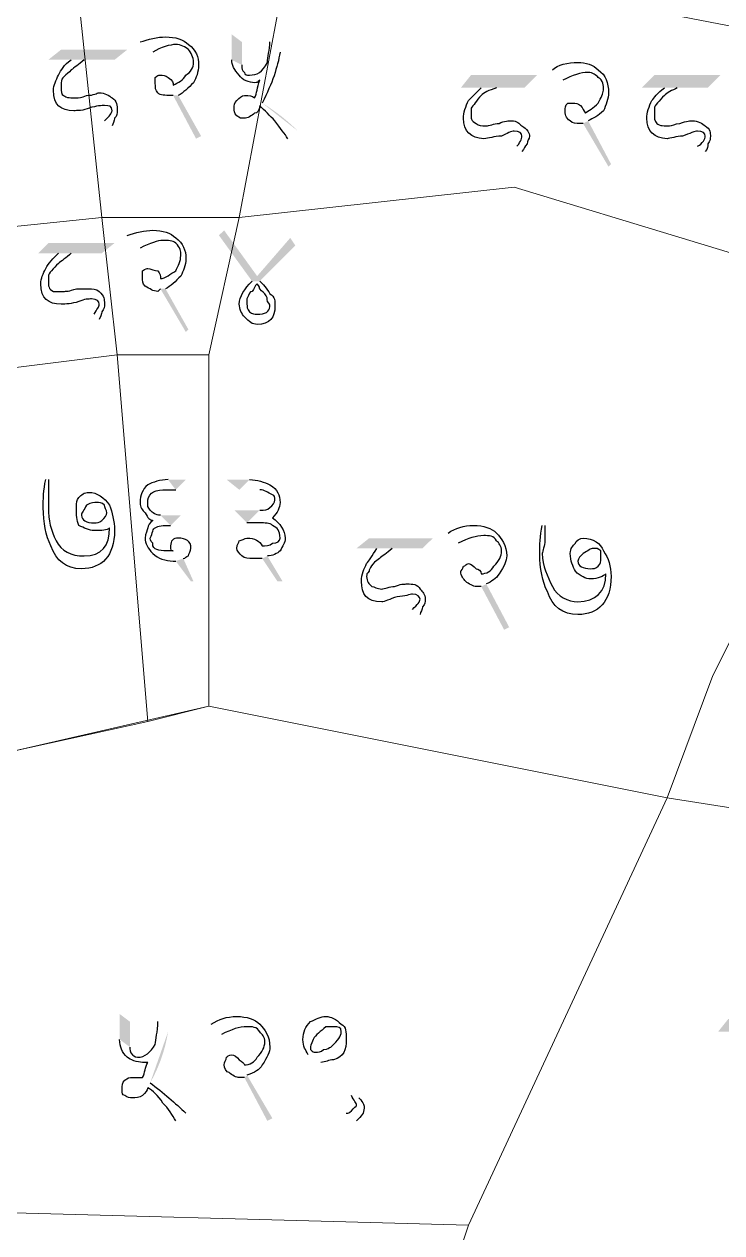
# Model space of a CAD drawing. Header units: metres. Extents: x 345912 to 349030, y 3061206 to 3061792.
# Drawn here: x 346110.84 to 346124.76, y 3061328.96 to 3061353.09 of the extents above; entities that cross this region are included whole.
import ezdxf

# ---------------------------------------------------------------- set-up
doc = ezdxf.new("R2010")
doc.units = ezdxf.units.M
doc.header["$MEASUREMENT"] = 0
doc.layers.add('PDF5_Geometry', color=7, linetype='Continuous')
doc.layers.add('PDF5_Solid Fills', color=7, linetype='Continuous')

msp = doc.modelspace()

# ---------------------------------------------------------------- hatches: boundary and pattern name
at = {"layer": 'PDF5_Solid Fills', "transparency": 33554559}
h = msp.add_hatch(color=256, dxfattribs=at)
h.paths.add_polyline_path([(346111.78333, 3061352.37604), (346111.32613, 3061352.37604), (346111.58013, 3061352.57924), (346112.90093, 3061352.57924), (346112.64693, 3061352.37604), (346112.03733, 3061352.37604)], flags=0)
h.paths.add_polyline_path([(346112.59613, 3061351.05524), (346112.44373, 3061351.15684)], flags=0)
h.paths.add_polyline_path([(346113.40893, 3061352.52844), (346113.15493, 3061352.73164)], flags=0)
h.paths.add_polyline_path([(346113.91693, 3061351.66484), (346114.37413, 3061350.85204), (346114.27253, 3061350.80124), (346113.81533, 3061351.66484)], flags=0)
h.paths.add_polyline_path([(346115.74573, 3061352.73164), (346115.94893, 3061352.52844)], flags=0)
h.paths.add_polyline_path([(346116.30453, 3061350.95364, 0.05915123), (346115.59333, 3061351.51244)], flags=0)
h.paths.add_polyline_path([(346116.30453, 3061350.95364), (346116.10133, 3061350.80124)], flags=0)
h.paths.add_polyline_path([(346114.98373, 3061352.37604), (346114.98373, 3061352.88404), (346115.18693, 3061352.73164), (346115.18693, 3061352.27444)], flags=0)
h = msp.add_hatch(color=256, dxfattribs=at)
h.paths.add_polyline_path([(346119.96213, 3061351.81724), (346119.55573, 3061351.81724), (346119.75893, 3061352.07124), (346121.07973, 3061352.07124), (346120.82573, 3061351.81724), (346120.26693, 3061351.81724)], flags=0)
h.paths.add_polyline_path([(346120.77493, 3061350.54724), (346120.67333, 3061350.64884)], flags=0)
h.paths.add_polyline_path([(346121.58773, 3061351.96964), (346121.38453, 3061352.17284)], flags=0)
h.paths.add_polyline_path([(346122.09573, 3061351.15684), (346122.55293, 3061350.29324), (346122.50213, 3061350.24244), (346121.99413, 3061351.10604)], flags=0)
h.paths.add_polyline_path([(346123.61973, 3061351.81724), (346123.16253, 3061351.81724), (346123.41653, 3061352.07124), (346124.73733, 3061352.07124), (346124.48333, 3061351.81724), (346123.87373, 3061351.81724)], flags=0)
h.paths.add_polyline_path([(346124.43253, 3061350.54724), (346124.28013, 3061350.64884)], flags=0)
h = msp.add_hatch(color=256, dxfattribs=at)
h.paths.add_polyline_path([(346111.52933, 3061348.51523), (346111.12293, 3061348.51523), (346111.32613, 3061348.71843), (346112.64693, 3061348.71843), (346112.39293, 3061348.51523), (346111.78333, 3061348.51523)], flags=0)
h.paths.add_polyline_path([(346112.34213, 3061347.19443), (346112.24053, 3061347.29603)], flags=0)
h.paths.add_polyline_path([(346113.15493, 3061348.61683), (346112.90093, 3061348.87083)], flags=0)
h.paths.add_polyline_path([(346113.66293, 3061347.80403), (346114.12013, 3061346.99123), (346114.06933, 3061346.94043), (346113.56133, 3061347.80403)], flags=0)
h.paths.add_polyline_path([(346115.39013, 3061347.95643), (346114.72973, 3061348.87083), (346114.83133, 3061348.97243), (346115.49173, 3061348.05803), (346116.15213, 3061348.82003), (346116.25373, 3061348.66763), (346115.54253, 3061347.95643)], flags=0)
h = msp.add_hatch(color=256, dxfattribs=at)
h.paths.add_polyline_path([(346111.27533, 3061343.99403), (346111.32613, 3061343.99403)], flags=0)
h.paths.add_polyline_path([(346112.54533, 3061343.02883), (346112.54533, 3061343.02883)], flags=0)
h.paths.add_polyline_path([(346113.86613, 3061343.79083), (346114.06933, 3061343.99403), (346113.71373, 3061343.99403)], flags=0)
h.paths.add_polyline_path([(346113.86613, 3061342.36843), (346114.17093, 3061341.96203), (346114.22173, 3061341.96203), (346114.01853, 3061342.41923)], flags=0)
h.paths.add_polyline_path([(346113.76453, 3061343.07963), (346113.96773, 3061343.28283), (346113.56133, 3061343.28283)], flags=0)
h.paths.add_polyline_path([(346115.13613, 3061343.79083), (346114.88213, 3061343.99403), (346115.33933, 3061343.99403)], flags=0)
h.paths.add_polyline_path([(346115.69493, 3061342.47003), (346115.99973, 3061341.96203), (346115.89813, 3061341.96203), (346115.59333, 3061342.41923)], flags=0)
h.paths.add_polyline_path([(346115.28853, 3061343.13043), (346115.03453, 3061343.38443), (346115.54253, 3061343.38443)], flags=0)
h = msp.add_hatch(color=256, dxfattribs=at)
h.paths.add_polyline_path([(346117.87933, 3061342.62243), (346117.47293, 3061342.62243), (346117.72693, 3061342.82563), (346118.99693, 3061342.82563), (346118.79373, 3061342.62243), (346118.18413, 3061342.62243)], flags=0)
h.paths.add_polyline_path([(346118.74293, 3061341.30163), (346118.59053, 3061341.40323)], flags=0)
h.paths.add_polyline_path([(346119.50493, 3061342.72403), (346119.30173, 3061342.92723)], flags=0)
h.paths.add_polyline_path([(346120.06373, 3061341.91123), (346120.52093, 3061341.04763), (346120.41933, 3061340.99683), (346119.96213, 3061341.86043)], flags=0)
h.paths.add_polyline_path([(346121.18133, 3061343.07963), (346121.23213, 3061343.07963)], flags=0)
h.paths.add_polyline_path([(346122.45133, 3061342.11443), (346122.45133, 3061342.11443)], flags=0)
h = msp.add_hatch(color=256, dxfattribs=at)
h.paths.add_polyline_path([(346113.51053, 3061333.17365), (346113.71373, 3061332.97045)], flags=0)
h.paths.add_polyline_path([(346113.35813, 3061331.95445, 0.08894398), (346113.71373, 3061332.97045)], flags=0)
h.paths.add_polyline_path([(346114.06933, 3061331.34485), (346113.86613, 3061331.19245)], flags=0)
h.paths.add_polyline_path([(346112.74853, 3061332.81805), (346112.74853, 3061333.32605), (346112.95173, 3061333.17365), (346112.95173, 3061332.66565)], flags=0)
h.paths.add_polyline_path([(346114.78053, 3061332.91965), (346114.57733, 3061333.12285)], flags=0)
h.paths.add_polyline_path([(346115.28853, 3061332.10685), (346115.79653, 3061331.24325), (346115.69493, 3061331.19245), (346115.23773, 3061332.05605)], flags=0)
h.paths.add_polyline_path([(346116.76173, 3061332.36085), (346117.52373, 3061331.64965)], flags=0)
h.paths.add_polyline_path([(346117.47293, 3061331.19245), (346117.26973, 3061331.34485)], flags=0)
h.paths.add_polyline_path([(346117.37133, 3061331.70045), (346116.50773, 3061332.51325)], flags=0)
h = msp.add_hatch(color=256, dxfattribs=at)
h.paths.add_polyline_path([(346125.09294, 3061332.97044), (346124.68654, 3061332.97044), (346124.88974, 3061333.22444), (346126.21054, 3061333.22444), (346126.00734, 3061332.97044), (346125.39774, 3061332.97044)], flags=0)
h.paths.add_polyline_path([(346125.90574, 3061331.64964), (346125.80414, 3061331.75124)], flags=0)
h.paths.add_polyline_path([(346127.37894, 3061332.97044), (346127.37894, 3061331.64964)], flags=0)
h.paths.add_polyline_path([(346127.48054, 3061331.44644), (346127.48054, 3061331.39564)], flags=0)

# ---------------------------------------------------------------- linework, layer by layer
at = {"layer": 'PDF5_Geometry', "lineweight": 9}
for points in [[(346125.80414, 3061352.88403), (346116.35534, 3061354.71284), (346118.48895, 3061360.50403), (346120.31773, 3061361.41844), (346121.23213, 3061365.38085), (346125.80414, 3061365.68564), (346126.10895, 3061365.38085)], [(346125.80414, 3061352.88403), (346116.35534, 3061354.71284), (346118.48895, 3061360.50403), (346120.31773, 3061361.41844), (346121.23213, 3061365.38085), (346125.80414, 3061365.68564), (346126.10895, 3061365.38085)], [(346116.35534, 3061354.71284), (346116.05053, 3061354.10324), (346115.13613, 3061349.22645), (346112.39294, 3061349.22645), (346111.78333, 3061355.01764), (346115.13613, 3061355.32243)], [(346116.35534, 3061354.71284), (346116.05053, 3061354.10324), (346115.13613, 3061349.22645), (346112.39294, 3061349.22645), (346111.78333, 3061355.01764), (346115.13613, 3061355.32243)], [(346085.87534, 3061346.48324), (346085.57053, 3061349.83604), (346085.26574, 3061352.57925), (346111.78333, 3061355.01764), (346112.39294, 3061349.22645)], [(346085.87534, 3061346.48324), (346085.57053, 3061349.83604), (346085.26574, 3061352.57925), (346111.78333, 3061355.01764), (346112.39294, 3061349.22645)], [(346128.85213, 3061351.36004), (346128.54734, 3061350.75044), (346127.63294, 3061347.70243), (346120.62254, 3061349.83604), (346115.13613, 3061349.22645), (346116.05053, 3061354.10324), (346116.35534, 3061354.71284), (346125.80414, 3061352.88403), (346125.80414, 3061352.27444)], [(346128.85213, 3061351.36004), (346128.54734, 3061350.75044), (346127.63294, 3061347.70243), (346120.62254, 3061349.83604), (346115.13613, 3061349.22645), (346116.05053, 3061354.10324), (346116.35534, 3061354.71284), (346125.80414, 3061352.88403), (346125.80414, 3061352.27444)], [(346127.63294, 3061347.70243), (346126.41373, 3061343.74004), (346124.58493, 3061340.08243), (346123.67053, 3061337.64403), (346114.52653, 3061339.47284), (346114.52653, 3061346.48324), (346115.13613, 3061349.22645), (346120.62254, 3061349.83604)], [(346127.63294, 3061347.70243), (346126.41373, 3061343.74004), (346124.58493, 3061340.08243), (346123.67053, 3061337.64403), (346114.52653, 3061339.47284), (346114.52653, 3061346.48324), (346115.13613, 3061349.22645), (346120.62254, 3061349.83604)], [(346112.69773, 3061346.48324), (346100.50574, 3061344.95925), (346098.06734, 3061344.65444), (346086.48493, 3061343.13044), (346085.87534, 3061346.48324), (346112.39294, 3061349.22645)], [(346112.69773, 3061346.48324), (346100.50574, 3061344.95925), (346098.06734, 3061344.65444), (346086.48493, 3061343.13044), (346085.87534, 3061346.48324), (346112.39294, 3061349.22645)], [(346115.13613, 3061349.22645), (346114.52653, 3061346.48324), (346112.69773, 3061346.48324), (346112.39294, 3061349.22645)], [(346115.13613, 3061349.22645), (346114.52653, 3061346.48324), (346112.69773, 3061346.48324), (346112.39294, 3061349.22645)], [(346113.30734, 3061339.16803), (346110.56414, 3061338.55844), (346104.77294, 3061337.64403), (346099.28653, 3061336.72963), (346094.71455, 3061336.12004), (346087.70414, 3061334.90085), (346087.39933, 3061338.55844), (346075.51213, 3061337.33925), (346074.90254, 3061341.30164), (346075.51213, 3061341.30164), (346078.56014, 3061340.38724), (346080.99854, 3061339.77764), (346083.43694, 3061340.69205), (346086.48493, 3061343.13044), (346098.06734, 3061344.65444), (346100.50574, 3061344.95925), (346112.69773, 3061346.48324)], [(346113.30734, 3061339.16803), (346110.56414, 3061338.55844), (346104.77294, 3061337.64403), (346099.28653, 3061336.72963), (346094.71455, 3061336.12004), (346087.70414, 3061334.90085), (346087.39933, 3061338.55844), (346075.51213, 3061337.33925), (346074.90254, 3061341.30164), (346075.51213, 3061341.30164), (346078.56014, 3061340.38724), (346080.99854, 3061339.77764), (346083.43694, 3061340.69205), (346086.48493, 3061343.13044), (346098.06734, 3061344.65444), (346100.50574, 3061344.95925), (346112.69773, 3061346.48324)], [(346114.52653, 3061339.47284), (346113.30734, 3061339.16803), (346112.69773, 3061346.48324), (346114.52653, 3061346.48324)], [(346114.52653, 3061339.47284), (346113.30734, 3061339.16803), (346112.69773, 3061346.48324), (346114.52653, 3061346.48324)], [(346123.67053, 3061337.64403), (346124.58493, 3061340.08243), (346126.41373, 3061343.74004), (346138.60574, 3061341.30164), (346135.25294, 3061335.81523)], [(346123.67053, 3061337.64403), (346124.58493, 3061340.08243), (346126.41373, 3061343.74004), (346138.60574, 3061341.30164), (346135.25294, 3061335.81523)], [(346123.67053, 3061337.64403), (346119.70814, 3061329.10963), (346108.43053, 3061329.41444), (346110.56414, 3061334.90085), (346109.04014, 3061335.20564), (346110.56414, 3061338.55844), (346114.52653, 3061339.47284)], [(346123.67053, 3061337.64403), (346119.70814, 3061329.10963), (346108.43053, 3061329.41444), (346110.56414, 3061334.90085), (346109.04014, 3061335.20564), (346110.56414, 3061338.55844), (346114.52653, 3061339.47284)], [(346117.57455, 3061323.31844), (346119.40333, 3061328.19523), (346119.70814, 3061329.10963), (346123.67053, 3061337.64403), (346135.25294, 3061335.81523), (346135.25294, 3061335.51044), (346127.02333, 3061322.09925)], [(346117.57455, 3061323.31844), (346119.40333, 3061328.19523), (346119.70814, 3061329.10963), (346123.67053, 3061337.64403), (346135.25294, 3061335.81523), (346135.25294, 3061335.51044), (346127.02333, 3061322.09925)], [(346119.70814, 3061329.10963), (346119.40333, 3061328.19523), (346116.66014, 3061320.88004), (346105.38254, 3061321.79444), (346108.43053, 3061329.41444)], [(346119.70814, 3061329.10963), (346119.40333, 3061328.19523), (346116.66014, 3061320.88004), (346105.38254, 3061321.79444), (346108.43053, 3061329.41444)]]:
    msp.add_lwpolyline(points, close=True, dxfattribs=at)
at = {"layer": 'PDF5_Geometry', "lineweight": 25}
for points in [[(346113.15493, 3061352.73164), (346113.30733, 3061352.78244), (346113.51053, 3061352.83324), (346113.66293, 3061352.83324)], [(346113.86613, 3061352.68084), (346113.76453, 3061352.68084), (346113.56133, 3061352.63004), (346113.40893, 3061352.52844)], [(346113.66293, 3061352.83324), (346113.86613, 3061352.83324), (346114.01853, 3061352.78244), (346114.12013, 3061352.68084)], [(346114.12013, 3061352.57924), (346114.06933, 3061352.63004), (346113.96773, 3061352.68084), (346113.86613, 3061352.68084)], [(346114.12013, 3061352.68084), (346114.27253, 3061352.57924), (346114.32333, 3061352.42684), (346114.32333, 3061352.27444)], [(346115.69493, 3061352.32524), (346115.69493, 3061352.42684), (346115.74573, 3061352.57924), (346115.74573, 3061352.73164)], [(346111.52933, 3061352.07124), (346111.58013, 3061352.17284), (346111.63093, 3061352.27444), (346111.78333, 3061352.37604)], [(346112.03733, 3061352.37604), (346111.93573, 3061352.27444), (346111.83413, 3061352.22364), (346111.78333, 3061352.17284)], [(346114.22173, 3061352.32524), (346114.22173, 3061352.42684), (346114.17093, 3061352.52844), (346114.12013, 3061352.57924)], [(346115.13613, 3061352.07124), (346115.03453, 3061352.17284), (346114.98373, 3061352.27444), (346114.98373, 3061352.37604)], [(346115.94893, 3061352.52844), (346115.89813, 3061352.22364), (346115.79653, 3061351.91884), (346115.59333, 3061351.51244)], [(346111.78333, 3061352.17284), (346111.68173, 3061352.07124), (346111.58013, 3061352.02044), (346111.58013, 3061351.91884)], [(346114.06933, 3061352.07124), (346114.17093, 3061352.12204), (346114.22173, 3061352.22364), (346114.22173, 3061352.32524)], [(346114.32333, 3061352.27444), (346114.32333, 3061352.12204), (346114.27253, 3061352.02044), (346114.22173, 3061351.91884)], [(346115.18693, 3061352.27444), (346115.18693, 3061352.17284), (346115.18693, 3061352.17284), (346115.23773, 3061352.12204)], [(346115.33933, 3061352.07124), (346115.49173, 3061352.07124), (346115.59333, 3061352.12204), (346115.69493, 3061352.32524)], [(346121.38453, 3061352.17284), (346121.48613, 3061352.27444), (346121.68933, 3061352.32524), (346121.89253, 3061352.32524)], [(346121.89253, 3061352.32524), (346122.04493, 3061352.32524), (346122.19733, 3061352.27444), (346122.29893, 3061352.17284)], [(346122.29893, 3061352.17284), (346122.45133, 3061352.07124), (346122.50213, 3061351.91884), (346122.50213, 3061351.71564)], [(346111.42773, 3061351.76644), (346111.42773, 3061351.86804), (346111.47853, 3061351.96964), (346111.52933, 3061352.07124)], [(346111.58013, 3061351.91884), (346111.58013, 3061351.91884), (346111.58013, 3061351.86804), (346111.58013, 3061351.81724)], [(346113.45973, 3061352.02044), (346113.51053, 3061352.07124), (346113.51053, 3061352.07124), (346113.56133, 3061352.07124)], [(346113.45973, 3061351.91884), (346113.45973, 3061351.96964), (346113.45973, 3061352.02044), (346113.45973, 3061352.02044)], [(346113.51053, 3061351.71564), (346113.45973, 3061351.76644), (346113.45973, 3061351.81724), (346113.45973, 3061351.91884)], [(346113.56133, 3061352.07124), (346113.61213, 3061352.07124), (346113.66293, 3061352.07124), (346113.71373, 3061352.02044)], [(346113.71373, 3061352.02044), (346113.81533, 3061351.96964), (346113.81533, 3061351.91884), (346113.81533, 3061351.86804)], [(346113.81533, 3061351.86804), (346113.91693, 3061351.91884), (346114.01853, 3061351.96964), (346114.06933, 3061352.07124)], [(346114.22173, 3061351.91884), (346114.12013, 3061351.81724), (346114.01853, 3061351.71564), (346113.91693, 3061351.66484)], [(346115.44093, 3061351.91884), (346115.33933, 3061351.91884), (346115.18693, 3061351.96964), (346115.13613, 3061352.07124)], [(346115.23773, 3061352.12204), (346115.23773, 3061352.07124), (346115.28853, 3061352.07124), (346115.33933, 3061352.07124)], [(346115.44093, 3061351.61404), (346115.49173, 3061351.71564), (346115.49173, 3061351.81724), (346115.54253, 3061351.96964)], [(346115.54253, 3061351.96964), (346115.49173, 3061351.91884), (346115.49173, 3061351.91884), (346115.44093, 3061351.91884)], [(346122.09573, 3061352.12204), (346121.94333, 3061352.12204), (346121.79093, 3061352.07124), (346121.58773, 3061351.96964)], [(346122.29893, 3061352.02044), (346122.24813, 3061352.07124), (346122.19733, 3061352.12204), (346122.09573, 3061352.12204)], [(346122.40053, 3061351.76644), (346122.40053, 3061351.86804), (346122.40053, 3061351.96964), (346122.29893, 3061352.02044)], [(346111.83413, 3061351.36004), (346111.58013, 3061351.36004), (346111.42773, 3061351.46164), (346111.42773, 3061351.76644)], [(346111.58013, 3061351.81724), (346111.58013, 3061351.76644), (346111.58013, 3061351.66484), (346111.63093, 3061351.66484)], [(346111.63093, 3061351.66484), (346111.68173, 3061351.61404), (346111.78333, 3061351.61404), (346111.88493, 3061351.61404)], [(346111.88493, 3061351.61404), (346111.93573, 3061351.61404), (346111.98653, 3061351.61404), (346112.08813, 3061351.66484)], [(346112.08813, 3061351.66484), (346112.24053, 3061351.66484), (346112.29133, 3061351.71564), (346112.34213, 3061351.71564)], [(346112.34213, 3061351.71564), (346112.44373, 3061351.71564), (346112.54533, 3061351.66484), (346112.59613, 3061351.61404)], [(346113.76453, 3061351.66484), (346113.66293, 3061351.66484), (346113.56133, 3061351.66484), (346113.51053, 3061351.71564)], [(346113.81533, 3061351.66484), (346113.76453, 3061351.66484), (346113.76453, 3061351.66484), (346113.76453, 3061351.66484)], [(346115.08533, 3061351.56324), (346115.13613, 3061351.61404), (346115.18693, 3061351.66484), (346115.23773, 3061351.66484)], [(346115.23773, 3061351.66484), (346115.33933, 3061351.66484), (346115.39013, 3061351.66484), (346115.44093, 3061351.61404)], [(346119.70813, 3061351.56324), (346119.75893, 3061351.61404), (346119.86053, 3061351.71564), (346119.96213, 3061351.81724)], [(346119.96213, 3061351.66484), (346119.86053, 3061351.56324), (346119.80973, 3061351.46164), (346119.75893, 3061351.41084)], [(346120.26693, 3061351.81724), (346120.11453, 3061351.76644), (346120.01293, 3061351.71564), (346119.96213, 3061351.66484)], [(346122.29893, 3061351.51244), (346122.34973, 3061351.61404), (346122.40053, 3061351.71564), (346122.40053, 3061351.76644)], [(346122.50213, 3061351.71564), (346122.50213, 3061351.61404), (346122.45133, 3061351.46164), (346122.40053, 3061351.36004)], [(346123.36573, 3061351.56324), (346123.41653, 3061351.61404), (346123.46733, 3061351.71564), (346123.61973, 3061351.81724)], [(346123.61973, 3061351.66484), (346123.51813, 3061351.56324), (346123.41653, 3061351.46164), (346123.41653, 3061351.41084)], [(346123.87373, 3061351.81724), (346123.77213, 3061351.76644), (346123.67053, 3061351.71564), (346123.61973, 3061351.66484)], [(346112.13893, 3061351.41084), (346112.03733, 3061351.36004), (346111.88493, 3061351.36004), (346111.83413, 3061351.36004)], [(346112.44373, 3061351.46164), (346112.39293, 3061351.46164), (346112.29133, 3061351.46164), (346112.13893, 3061351.41084)], [(346112.59613, 3061351.36004), (346112.59613, 3061351.46164), (346112.54533, 3061351.46164), (346112.44373, 3061351.46164)], [(346112.59613, 3061351.61404), (346112.69773, 3061351.56324), (346112.69773, 3061351.46164), (346112.69773, 3061351.36004)], [(346115.03453, 3061351.41084), (346115.03453, 3061351.46164), (346115.03453, 3061351.51244), (346115.08533, 3061351.56324)], [(346115.08533, 3061351.25844), (346115.03453, 3061351.30924), (346115.03453, 3061351.36004), (346115.03453, 3061351.41084)], [(346115.54253, 3061351.46164), (346115.54253, 3061351.36004), (346115.49173, 3061351.30924), (346115.44093, 3061351.30924)], [(346115.84733, 3061351.15684), (346115.74573, 3061351.25844), (346115.64413, 3061351.36004), (346115.54253, 3061351.46164)], [(346119.60653, 3061351.20764), (346119.60653, 3061351.30924), (346119.65733, 3061351.46164), (346119.70813, 3061351.56324)], [(346119.75893, 3061351.41084), (346119.75893, 3061351.36004), (346119.75893, 3061351.36004), (346119.75893, 3061351.30924)], [(346121.63853, 3061351.36004), (346121.63853, 3061351.41084), (346121.63853, 3061351.46164), (346121.68933, 3061351.51244)], [(346121.68933, 3061351.51244), (346121.68933, 3061351.51244), (346121.74013, 3061351.51244), (346121.79093, 3061351.51244)], [(346121.79093, 3061351.51244), (346121.84173, 3061351.51244), (346121.89253, 3061351.51244), (346121.94333, 3061351.46164)], [(346121.94333, 3061351.46164), (346121.99413, 3061351.41084), (346121.99413, 3061351.36004), (346122.04493, 3061351.30924)], [(346122.04493, 3061351.30924), (346122.09573, 3061351.36004), (346122.19733, 3061351.41084), (346122.29893, 3061351.51244)], [(346123.26413, 3061351.20764), (346123.26413, 3061351.30924), (346123.31493, 3061351.46164), (346123.36573, 3061351.56324)], [(346123.41653, 3061351.41084), (346123.41653, 3061351.36004), (346123.41653, 3061351.36004), (346123.41653, 3061351.30924)], [(346112.44373, 3061351.15684), (346112.54533, 3061351.25844), (346112.59613, 3061351.30924), (346112.59613, 3061351.36004)], [(346112.64693, 3061351.20764), (346112.64693, 3061351.20764), (346112.64693, 3061351.15684), (346112.59613, 3061351.05524)], [(346112.69773, 3061351.36004), (346112.69773, 3061351.30924), (346112.69773, 3061351.25844), (346112.64693, 3061351.20764)], [(346115.23773, 3061351.20764), (346115.18693, 3061351.20764), (346115.13613, 3061351.20764), (346115.08533, 3061351.25844)], [(346115.44093, 3061351.30924), (346115.39013, 3061351.25844), (346115.28853, 3061351.20764), (346115.23773, 3061351.20764)], [(346120.01293, 3061350.80124), (346119.75893, 3061350.80124), (346119.60653, 3061350.95364), (346119.60653, 3061351.20764)], [(346119.75893, 3061351.30924), (346119.75893, 3061351.20764), (346119.75893, 3061351.15684), (346119.86053, 3061351.10604)], [(346121.74013, 3061351.15684), (346121.63853, 3061351.20764), (346121.63853, 3061351.30924), (346121.63853, 3061351.36004)], [(346122.40053, 3061351.36004), (346122.29893, 3061351.25844), (346122.19733, 3061351.20764), (346122.09573, 3061351.15684)], [(346123.67053, 3061350.80124), (346123.41653, 3061350.80124), (346123.26413, 3061350.95364), (346123.26413, 3061351.20764)], [(346123.41653, 3061351.30924), (346123.41653, 3061351.20764), (346123.41653, 3061351.15684), (346123.46733, 3061351.10604)], [(346116.10133, 3061350.80124), (346116.05053, 3061350.90284), (346115.94893, 3061351.00444), (346115.84733, 3061351.15684)], [(346119.86053, 3061351.10604), (346119.91133, 3061351.05524), (346119.96213, 3061351.05524), (346120.06373, 3061351.05524)], [(346120.06373, 3061351.05524), (346120.11453, 3061351.05524), (346120.21613, 3061351.10604), (346120.31773, 3061351.10604)], [(346120.31773, 3061351.10604), (346120.41933, 3061351.15684), (346120.52093, 3061351.15684), (346120.57173, 3061351.15684)], [(346120.62253, 3061350.95364), (346120.57173, 3061350.95364), (346120.47013, 3061350.90284), (346120.36853, 3061350.85204)], [(346120.57173, 3061351.15684), (346120.67333, 3061351.15684), (346120.72413, 3061351.10604), (346120.77493, 3061351.05524)], [(346120.77493, 3061350.85204), (346120.77493, 3061350.90284), (346120.72413, 3061350.95364), (346120.62253, 3061350.95364)], [(346120.77493, 3061351.05524), (346120.87653, 3061351.00444), (346120.92733, 3061350.90284), (346120.92733, 3061350.85204)], [(346121.94333, 3061351.10604), (346121.84173, 3061351.10604), (346121.79093, 3061351.10604), (346121.74013, 3061351.15684)], [(346121.99413, 3061351.10604), (346121.99413, 3061351.10604), (346121.94333, 3061351.10604), (346121.94333, 3061351.10604)], [(346123.46733, 3061351.10604), (346123.51813, 3061351.05524), (346123.61973, 3061351.05524), (346123.72133, 3061351.05524)], [(346123.72133, 3061351.05524), (346123.77213, 3061351.05524), (346123.82293, 3061351.10604), (346123.92453, 3061351.10604)], [(346123.92453, 3061351.10604), (346124.07693, 3061351.15684), (346124.12773, 3061351.15684), (346124.17853, 3061351.15684)], [(346124.28013, 3061350.95364), (346124.22933, 3061350.95364), (346124.12773, 3061350.90284), (346123.97533, 3061350.85204)], [(346124.17853, 3061351.15684), (346124.28013, 3061351.15684), (346124.38173, 3061351.10604), (346124.43253, 3061351.05524)], [(346124.43253, 3061350.85204), (346124.43253, 3061350.90284), (346124.38173, 3061350.95364), (346124.28013, 3061350.95364)], [(346124.43253, 3061351.05524), (346124.53413, 3061351.00444), (346124.53413, 3061350.90284), (346124.53413, 3061350.85204)], [(346120.36853, 3061350.85204), (346120.21613, 3061350.85204), (346120.11453, 3061350.80124), (346120.01293, 3061350.80124)], [(346120.67333, 3061350.64884), (346120.72413, 3061350.69964), (346120.77493, 3061350.80124), (346120.77493, 3061350.85204)], [(346120.87653, 3061350.69964), (346120.82573, 3061350.64884), (346120.82573, 3061350.59804), (346120.77493, 3061350.54724)], [(346120.92733, 3061350.85204), (346120.92733, 3061350.80124), (346120.87653, 3061350.75044), (346120.87653, 3061350.69964)], [(346123.97533, 3061350.85204), (346123.87373, 3061350.85204), (346123.72133, 3061350.80124), (346123.67053, 3061350.80124)], [(346124.28013, 3061350.64884), (346124.38173, 3061350.69964), (346124.43253, 3061350.80124), (346124.43253, 3061350.85204)], [(346124.48333, 3061350.69964), (346124.48333, 3061350.64884), (346124.48333, 3061350.59804), (346124.43253, 3061350.54724)], [(346124.53413, 3061350.85204), (346124.53413, 3061350.80124), (346124.53413, 3061350.75044), (346124.48333, 3061350.69964)], [(346112.90093, 3061348.87083), (346113.05333, 3061348.92163), (346113.25653, 3061348.97243), (346113.40893, 3061348.97243)], [(346113.61213, 3061348.76923), (346113.51053, 3061348.76923), (346113.35813, 3061348.71843), (346113.15493, 3061348.61683)], [(346113.40893, 3061348.97243), (346113.61213, 3061348.97243), (346113.76453, 3061348.92163), (346113.86613, 3061348.82003)], [(346113.86613, 3061348.71843), (346113.81533, 3061348.76923), (346113.71373, 3061348.76923), (346113.61213, 3061348.76923)], [(346113.86613, 3061348.82003), (346114.01853, 3061348.71843), (346114.06933, 3061348.56603), (346114.06933, 3061348.41363)], [(346111.27533, 3061348.21043), (346111.32613, 3061348.31203), (346111.42773, 3061348.41363), (346111.52933, 3061348.51523)], [(346111.78333, 3061348.51523), (346111.68173, 3061348.41363), (346111.58013, 3061348.36283), (346111.52933, 3061348.31203)], [(346113.96773, 3061348.46443), (346113.96773, 3061348.56603), (346113.96773, 3061348.61683), (346113.86613, 3061348.71843)], [(346111.52933, 3061348.31203), (346111.42773, 3061348.21043), (346111.32613, 3061348.10883), (346111.32613, 3061348.05803)], [(346113.86613, 3061348.15963), (346113.91693, 3061348.26123), (346113.96773, 3061348.36283), (346113.96773, 3061348.46443)], [(346114.06933, 3061348.41363), (346114.06933, 3061348.26123), (346114.01853, 3061348.15963), (346113.96773, 3061348.05803)], [(346111.17373, 3061347.90563), (346111.17373, 3061348.00723), (346111.22453, 3061348.10883), (346111.27533, 3061348.21043)], [(346111.32613, 3061348.05803), (346111.32613, 3061348.05803), (346111.32613, 3061348.00723), (346111.32613, 3061347.95643)], [(346113.20573, 3061348.15963), (346113.25653, 3061348.21043), (346113.30733, 3061348.21043), (346113.30733, 3061348.21043)], [(346113.20573, 3061348.05803), (346113.20573, 3061348.10883), (346113.20573, 3061348.10883), (346113.20573, 3061348.15963)], [(346113.25653, 3061347.85483), (346113.20573, 3061347.90563), (346113.20573, 3061347.95643), (346113.20573, 3061348.05803)], [(346113.30733, 3061348.21043), (346113.35813, 3061348.21043), (346113.45973, 3061348.15963), (346113.51053, 3061348.15963)], [(346113.51053, 3061348.15963), (346113.56133, 3061348.10883), (346113.56133, 3061348.05803), (346113.56133, 3061348.00723)], [(346113.56133, 3061348.00723), (346113.66293, 3061348.00723), (346113.76453, 3061348.10883), (346113.86613, 3061348.15963)], [(346113.96773, 3061348.05803), (346113.86613, 3061347.95643), (346113.76453, 3061347.85483), (346113.66293, 3061347.80403)], [(346111.58013, 3061347.49923), (346111.32613, 3061347.49923), (346111.17373, 3061347.60083), (346111.17373, 3061347.90563)], [(346111.32613, 3061347.95643), (346111.32613, 3061347.85483), (346111.32613, 3061347.80403), (346111.42773, 3061347.75323)], [(346111.63093, 3061347.75323), (346111.68173, 3061347.75323), (346111.73253, 3061347.75323), (346111.88493, 3061347.80403)], [(346111.88493, 3061347.80403), (346111.98653, 3061347.80403), (346112.03733, 3061347.80403), (346112.13893, 3061347.80403)], [(346112.13893, 3061347.80403), (346112.18973, 3061347.80403), (346112.29133, 3061347.80403), (346112.34213, 3061347.75323)], [(346113.51053, 3061347.75323), (346113.40893, 3061347.75323), (346113.35813, 3061347.80403), (346113.25653, 3061347.85483)], [(346113.56133, 3061347.80403), (346113.56133, 3061347.80403), (346113.51053, 3061347.75323), (346113.51053, 3061347.75323)], [(346115.13613, 3061347.49923), (346115.13613, 3061347.65163), (346115.23773, 3061347.80403), (346115.39013, 3061347.95643)], [(346115.49173, 3061347.90563), (346115.44093, 3061347.85483), (346115.44093, 3061347.80403), (346115.39013, 3061347.75323)], [(346115.54253, 3061347.80403), (346115.54253, 3061347.80403), (346115.54253, 3061347.85483), (346115.49173, 3061347.90563)], [(346115.54253, 3061347.95643), (346115.59333, 3061347.90563), (346115.69493, 3061347.80403), (346115.74573, 3061347.70243)], [(346115.64413, 3061347.70243), (346115.64413, 3061347.70243), (346115.59333, 3061347.75323), (346115.54253, 3061347.80403)], [(346111.42773, 3061347.75323), (346111.42773, 3061347.75323), (346111.52933, 3061347.75323), (346111.63093, 3061347.75323)], [(346111.93573, 3061347.55003), (346111.78333, 3061347.49923), (346111.68173, 3061347.49923), (346111.58013, 3061347.49923)], [(346112.18973, 3061347.60083), (346112.13893, 3061347.60083), (346112.03733, 3061347.60083), (346111.93573, 3061347.55003)], [(346112.34213, 3061347.49923), (346112.34213, 3061347.55003), (346112.29133, 3061347.60083), (346112.18973, 3061347.60083)], [(346112.34213, 3061347.75323), (346112.44373, 3061347.65163), (346112.44373, 3061347.60083), (346112.44373, 3061347.49923)], [(346115.39013, 3061347.75323), (346115.33933, 3061347.75323), (346115.33933, 3061347.70243), (346115.28853, 3061347.60083)], [(346115.28853, 3061347.60083), (346115.28853, 3061347.60083), (346115.28853, 3061347.55003), (346115.28853, 3061347.49923)], [(346115.69493, 3061347.55003), (346115.69493, 3061347.60083), (346115.69493, 3061347.65163), (346115.64413, 3061347.70243)], [(346115.74573, 3061347.44843), (346115.74573, 3061347.49923), (346115.74573, 3061347.49923), (346115.69493, 3061347.55003)], [(346115.74573, 3061347.70243), (346115.84733, 3061347.65163), (346115.84733, 3061347.55003), (346115.84733, 3061347.44843)], [(346112.24053, 3061347.29603), (346112.29133, 3061347.39763), (346112.34213, 3061347.44843), (346112.34213, 3061347.49923)], [(346112.39293, 3061347.34683), (346112.39293, 3061347.34683), (346112.39293, 3061347.29603), (346112.34213, 3061347.19443)], [(346112.44373, 3061347.49923), (346112.44373, 3061347.44843), (346112.44373, 3061347.39763), (346112.39293, 3061347.34683)], [(346115.23773, 3061347.24523), (346115.18693, 3061347.29603), (346115.13613, 3061347.39763), (346115.13613, 3061347.49923)], [(346115.28853, 3061347.49923), (346115.28853, 3061347.44843), (346115.28853, 3061347.39763), (346115.33933, 3061347.34683)], [(346115.33933, 3061347.34683), (346115.39013, 3061347.29603), (346115.44093, 3061347.29603), (346115.49173, 3061347.29603)], [(346115.49173, 3061347.29603), (346115.64413, 3061347.29603), (346115.74573, 3061347.34683), (346115.74573, 3061347.44843)], [(346115.84733, 3061347.44843), (346115.84733, 3061347.24523), (346115.74573, 3061347.09283), (346115.49173, 3061347.09283)], [(346115.49173, 3061347.09283), (346115.39013, 3061347.09283), (346115.33933, 3061347.14363), (346115.23773, 3061347.24523)], [(346111.22453, 3061343.43523), (346111.22453, 3061343.58763), (346111.22453, 3061343.79083), (346111.27533, 3061343.99403)], [(346111.32613, 3061343.99403), (346111.32613, 3061343.94323), (346111.32613, 3061343.84163), (346111.32613, 3061343.74003)], [(346113.71373, 3061343.99403), (346113.56133, 3061343.99403), (346113.40893, 3061343.94323), (346113.30733, 3061343.89243)], [(346115.33933, 3061343.99403), (346115.49173, 3061343.99403), (346115.64413, 3061343.94323), (346115.74573, 3061343.89243)], [(346111.32613, 3061343.74003), (346111.32613, 3061343.58763), (346111.32613, 3061343.48603), (346111.32613, 3061343.43523)], [(346111.93573, 3061343.63843), (346111.98653, 3061343.68923), (346112.03733, 3061343.74003), (346112.13893, 3061343.74003)], [(346112.13893, 3061343.74003), (346112.29133, 3061343.74003), (346112.44373, 3061343.63843), (346112.54533, 3061343.48603)], [(346113.30733, 3061343.89243), (346113.20573, 3061343.79083), (346113.15493, 3061343.68923), (346113.15493, 3061343.53683)], [(346113.30733, 3061343.53683), (346113.30733, 3061343.68923), (346113.40893, 3061343.79083), (346113.61213, 3061343.79083)], [(346113.61213, 3061343.79083), (346113.66293, 3061343.79083), (346113.71373, 3061343.79083), (346113.76453, 3061343.79083)], [(346113.76453, 3061343.79083), (346113.81533, 3061343.79083), (346113.81533, 3061343.79083), (346113.86613, 3061343.79083)], [(346115.79653, 3061343.68923), (346115.69493, 3061343.74003), (346115.64413, 3061343.79083), (346115.54253, 3061343.79083)], [(346115.74573, 3061343.89243), (346115.89813, 3061343.79083), (346115.94893, 3061343.68923), (346115.94893, 3061343.53683)], [(346115.84733, 3061343.58763), (346115.84733, 3061343.63843), (346115.84733, 3061343.68923), (346115.79653, 3061343.68923)], [(346111.88493, 3061343.43523), (346111.88493, 3061343.53683), (346111.88493, 3061343.58763), (346111.93573, 3061343.63843)], [(346112.08813, 3061343.48603), (346112.03733, 3061343.38443), (346111.98653, 3061343.33363), (346111.98653, 3061343.28283)], [(346112.29133, 3061343.53683), (346112.24053, 3061343.53683), (346112.18973, 3061343.53683), (346112.08813, 3061343.48603)], [(346112.44373, 3061343.48603), (346112.39293, 3061343.53683), (346112.34213, 3061343.53683), (346112.29133, 3061343.53683)], [(346112.49453, 3061343.33363), (346112.49453, 3061343.38443), (346112.44373, 3061343.43523), (346112.44373, 3061343.48603)], [(346112.54533, 3061343.48603), (346112.59613, 3061343.33363), (346112.64693, 3061343.18123), (346112.64693, 3061342.97803)], [(346113.15493, 3061343.53683), (346113.15493, 3061343.43523), (346113.20573, 3061343.38443), (346113.25653, 3061343.33363)], [(346113.35813, 3061343.38443), (346113.30733, 3061343.43523), (346113.30733, 3061343.48603), (346113.30733, 3061343.53683)], [(346115.74573, 3061343.43523), (346115.79653, 3061343.48603), (346115.84733, 3061343.53683), (346115.84733, 3061343.58763)], [(346115.94893, 3061343.53683), (346115.94893, 3061343.43523), (346115.89813, 3061343.33363), (346115.79653, 3061343.23203)], [(346111.37693, 3061342.67323), (346111.27533, 3061342.87643), (346111.22453, 3061343.13043), (346111.22453, 3061343.43523)], [(346111.32613, 3061343.43523), (346111.32613, 3061343.18123), (346111.37693, 3061342.97803), (346111.47853, 3061342.77483)], [(346111.93573, 3061343.07963), (346111.88493, 3061343.18123), (346111.88493, 3061343.28283), (346111.88493, 3061343.43523)], [(346111.98653, 3061343.28283), (346111.98653, 3061343.18123), (346112.08813, 3061343.13043), (346112.24053, 3061343.13043)], [(346112.39293, 3061343.18123), (346112.44373, 3061343.23203), (346112.49453, 3061343.28283), (346112.49453, 3061343.33363)], [(346113.25653, 3061343.33363), (346113.30733, 3061343.23203), (346113.35813, 3061343.18123), (346113.40893, 3061343.18123)], [(346113.56133, 3061343.28283), (346113.45973, 3061343.28283), (346113.40893, 3061343.33363), (346113.35813, 3061343.38443)], [(346115.54253, 3061343.38443), (346115.64413, 3061343.38443), (346115.69493, 3061343.38443), (346115.74573, 3061343.43523)], [(346115.79653, 3061343.23203), (346115.94893, 3061343.13043), (346116.05053, 3061342.97803), (346116.05053, 3061342.82563)], [(346112.24053, 3061342.97803), (346112.13893, 3061342.97803), (346112.03733, 3061343.02883), (346111.93573, 3061343.07963)], [(346112.64693, 3061342.97803), (346112.64693, 3061342.47003), (346112.39293, 3061342.21603), (346111.98653, 3061342.21603)], [(346112.03733, 3061342.47003), (346112.39293, 3061342.47003), (346112.54533, 3061342.67323), (346112.54533, 3061343.02883)], [(346112.24053, 3061343.13043), (346112.29133, 3061343.13043), (346112.34213, 3061343.13043), (346112.39293, 3061343.18123)], [(346112.54533, 3061343.02883), (346112.49453, 3061342.97803), (346112.39293, 3061342.97803), (346112.24053, 3061342.97803)], [(346113.30733, 3061343.02883), (346113.30733, 3061342.97803), (346113.25653, 3061342.92723), (346113.25653, 3061342.82563)], [(346113.40893, 3061343.18123), (346113.35813, 3061343.13043), (346113.30733, 3061343.07963), (346113.30733, 3061343.02883)], [(346113.35813, 3061342.82563), (346113.40893, 3061342.92723), (346113.40893, 3061343.02883), (346113.45973, 3061343.02883)], [(346113.45973, 3061343.02883), (346113.51053, 3061343.07963), (346113.61213, 3061343.07963), (346113.76453, 3061343.07963)], [(346115.39013, 3061343.13043), (346115.33933, 3061343.13043), (346115.33933, 3061343.13043), (346115.28853, 3061343.13043)], [(346115.54253, 3061343.13043), (346115.49173, 3061343.13043), (346115.44093, 3061343.13043), (346115.39013, 3061343.13043)], [(346115.79653, 3061343.07963), (346115.74573, 3061343.13043), (346115.64413, 3061343.13043), (346115.54253, 3061343.13043)], [(346115.94893, 3061342.82563), (346115.94893, 3061342.97803), (346115.89813, 3061343.02883), (346115.79653, 3061343.07963)], [(346119.30173, 3061342.92723), (346119.45413, 3061343.02883), (346119.60653, 3061343.07963), (346119.80973, 3061343.07963)], [(346119.80973, 3061343.07963), (346120.01293, 3061343.07963), (346120.16533, 3061343.02883), (346120.26693, 3061342.92723)], [(346121.13053, 3061342.52083), (346121.13053, 3061342.67323), (346121.13053, 3061342.87643), (346121.18133, 3061343.07963)], [(346121.23213, 3061343.07963), (346121.23213, 3061343.02883), (346121.23213, 3061342.92723), (346121.23213, 3061342.77483)], [(346111.47853, 3061342.77483), (346111.58013, 3061342.57163), (346111.78333, 3061342.47003), (346112.03733, 3061342.47003)], [(346113.25653, 3061342.82563), (346113.25653, 3061342.72403), (346113.30733, 3061342.62243), (346113.40893, 3061342.52083)], [(346113.40893, 3061342.72403), (346113.35813, 3061342.77483), (346113.35813, 3061342.82563), (346113.35813, 3061342.82563)], [(346113.40893, 3061342.67323), (346113.40893, 3061342.67323), (346113.40893, 3061342.67323), (346113.40893, 3061342.72403)], [(346113.91693, 3061342.82563), (346113.81533, 3061342.82563), (346113.76453, 3061342.77483), (346113.76453, 3061342.67323)], [(346114.17093, 3061342.62243), (346114.17093, 3061342.77483), (346114.06933, 3061342.82563), (346113.91693, 3061342.82563)], [(346115.08533, 3061342.62243), (346115.08533, 3061342.72403), (346115.13613, 3061342.72403), (346115.13613, 3061342.77483)], [(346115.13613, 3061342.77483), (346115.18693, 3061342.77483), (346115.23773, 3061342.82563), (346115.28853, 3061342.82563)], [(346115.28853, 3061342.82563), (346115.44093, 3061342.82563), (346115.54253, 3061342.77483), (346115.59333, 3061342.67323)], [(346115.59333, 3061342.67323), (346115.64413, 3061342.67323), (346115.74573, 3061342.67323), (346115.79653, 3061342.72403)], [(346115.79653, 3061342.72403), (346115.89813, 3061342.72403), (346115.94893, 3061342.77483), (346115.94893, 3061342.82563)], [(346116.05053, 3061342.82563), (346116.05053, 3061342.72403), (346115.99973, 3061342.67323), (346115.94893, 3061342.57163)], [(346120.01293, 3061342.87643), (346119.86053, 3061342.87643), (346119.70813, 3061342.82563), (346119.50493, 3061342.72403)], [(346120.26693, 3061342.77483), (346120.21613, 3061342.87643), (346120.11453, 3061342.87643), (346120.01293, 3061342.87643)], [(346120.26693, 3061342.92723), (346120.36853, 3061342.82563), (346120.47013, 3061342.67323), (346120.47013, 3061342.47003)], [(346120.36853, 3061342.57163), (346120.36853, 3061342.67323), (346120.31773, 3061342.72403), (346120.26693, 3061342.77483)], [(346121.23213, 3061342.77483), (346121.23213, 3061342.67323), (346121.18133, 3061342.57163), (346121.18133, 3061342.52083)], [(346121.74013, 3061342.52083), (346121.74013, 3061342.62243), (346121.79093, 3061342.67323), (346121.84173, 3061342.72403)], [(346121.84173, 3061342.72403), (346121.84173, 3061342.77483), (346121.94333, 3061342.82563), (346121.99413, 3061342.82563)], [(346121.99413, 3061342.82563), (346122.19733, 3061342.82563), (346122.34973, 3061342.72403), (346122.40053, 3061342.57163)], [(346111.98653, 3061342.21603), (346111.68173, 3061342.21603), (346111.47853, 3061342.36843), (346111.37693, 3061342.67323)], [(346113.76453, 3061342.57163), (346113.56133, 3061342.57163), (346113.45973, 3061342.57163), (346113.40893, 3061342.67323)], [(346113.40893, 3061342.52083), (346113.51053, 3061342.41923), (346113.66293, 3061342.36843), (346113.81533, 3061342.36843)], [(346113.76453, 3061342.67323), (346113.76453, 3061342.67323), (346113.76453, 3061342.67323), (346113.76453, 3061342.62243)], [(346113.76453, 3061342.62243), (346113.76453, 3061342.57163), (346113.81533, 3061342.57163), (346113.81533, 3061342.57163)], [(346113.81533, 3061342.57163), (346113.76453, 3061342.57163), (346113.76453, 3061342.57163), (346113.76453, 3061342.57163)], [(346114.12013, 3061342.47003), (346114.12013, 3061342.52083), (346114.17093, 3061342.57163), (346114.17093, 3061342.62243)], [(346115.18693, 3061342.47003), (346115.13613, 3061342.52083), (346115.08533, 3061342.57163), (346115.08533, 3061342.62243)], [(346115.94893, 3061342.57163), (346115.89813, 3061342.52083), (346115.79653, 3061342.47003), (346115.69493, 3061342.47003)], [(346117.67613, 3061342.31763), (346117.72693, 3061342.36843), (346117.77773, 3061342.47003), (346117.87933, 3061342.62243)], [(346118.18413, 3061342.62243), (346118.08253, 3061342.52083), (346117.98093, 3061342.47003), (346117.93013, 3061342.41923)], [(346120.21613, 3061342.26683), (346120.31773, 3061342.36843), (346120.36853, 3061342.47003), (346120.36853, 3061342.57163)], [(346121.28293, 3061341.75883), (346121.18133, 3061341.96203), (346121.13053, 3061342.21603), (346121.13053, 3061342.52083)], [(346121.18133, 3061342.52083), (346121.18133, 3061342.26683), (346121.28293, 3061342.06363), (346121.38453, 3061341.86043)], [(346121.84173, 3061342.16523), (346121.79093, 3061342.26683), (346121.74013, 3061342.36843), (346121.74013, 3061342.52083)], [(346121.99413, 3061342.52083), (346121.94333, 3061342.47003), (346121.89253, 3061342.41923), (346121.89253, 3061342.36843)], [(346122.19733, 3061342.62243), (346122.14653, 3061342.62243), (346122.09573, 3061342.57163), (346121.99413, 3061342.52083)], [(346122.34973, 3061342.57163), (346122.29893, 3061342.62243), (346122.24813, 3061342.62243), (346122.19733, 3061342.62243)], [(346122.34973, 3061342.41923), (346122.34973, 3061342.47003), (346122.34973, 3061342.52083), (346122.34973, 3061342.57163)], [(346122.40053, 3061342.57163), (346122.50213, 3061342.41923), (346122.55293, 3061342.26683), (346122.55293, 3061342.06363)], [(346113.81533, 3061342.36843), (346113.81533, 3061342.36843), (346113.86613, 3061342.36843), (346113.86613, 3061342.36843)], [(346114.01853, 3061342.41923), (346114.06933, 3061342.41923), (346114.06933, 3061342.47003), (346114.12013, 3061342.47003)], [(346115.39013, 3061342.41923), (346115.33933, 3061342.41923), (346115.23773, 3061342.41923), (346115.18693, 3061342.47003)], [(346115.59333, 3061342.41923), (346115.54253, 3061342.41923), (346115.49173, 3061342.41923), (346115.39013, 3061342.41923)], [(346117.57453, 3061341.96203), (346117.57453, 3061342.11443), (346117.62533, 3061342.21603), (346117.67613, 3061342.31763)], [(346117.93013, 3061342.41923), (346117.77773, 3061342.31763), (346117.72693, 3061342.21603), (346117.72693, 3061342.16523)], [(346119.55573, 3061342.16523), (346119.55573, 3061342.16523), (346119.60653, 3061342.21603), (346119.60653, 3061342.26683)], [(346119.60653, 3061342.26683), (346119.65733, 3061342.26683), (346119.65733, 3061342.31763), (346119.70813, 3061342.31763)], [(346119.70813, 3061342.31763), (346119.75893, 3061342.31763), (346119.80973, 3061342.26683), (346119.86053, 3061342.21603)], [(346119.96213, 3061342.11443), (346120.06373, 3061342.11443), (346120.16533, 3061342.16523), (346120.21613, 3061342.26683)], [(346120.47013, 3061342.47003), (346120.47013, 3061342.36843), (346120.41933, 3061342.26683), (346120.31773, 3061342.11443)], [(346121.89253, 3061342.36843), (346121.89253, 3061342.26683), (346121.99413, 3061342.21603), (346122.14653, 3061342.21603)], [(346122.14653, 3061342.21603), (346122.19733, 3061342.21603), (346122.24813, 3061342.21603), (346122.29893, 3061342.26683)], [(346122.29893, 3061342.26683), (346122.34973, 3061342.31763), (346122.34973, 3061342.36843), (346122.34973, 3061342.41923)], [(346117.72693, 3061342.16523), (346117.67613, 3061342.11443), (346117.67613, 3061342.11443), (346117.67613, 3061342.06363)], [(346117.67613, 3061342.06363), (346117.67613, 3061341.96203), (346117.72693, 3061341.91123), (346117.77773, 3061341.86043)], [(346119.65733, 3061341.96203), (346119.60653, 3061342.01283), (346119.55573, 3061342.06363), (346119.55573, 3061342.16523)], [(346119.86053, 3061342.21603), (346119.91133, 3061342.21603), (346119.96213, 3061342.16523), (346119.96213, 3061342.11443)], [(346120.31773, 3061342.11443), (346120.26693, 3061342.01283), (346120.16533, 3061341.96203), (346120.06373, 3061341.91123)], [(346122.14653, 3061342.01283), (346122.04493, 3061342.01283), (346121.94333, 3061342.06363), (346121.84173, 3061342.16523)], [(346121.89253, 3061341.55563), (346122.24813, 3061341.55563), (346122.45133, 3061341.75883), (346122.45133, 3061342.11443)], [(346122.55293, 3061342.06363), (346122.55293, 3061341.55563), (346122.29893, 3061341.30163), (346121.89253, 3061341.30163)], [(346122.45133, 3061342.11443), (346122.40053, 3061342.06363), (346122.29893, 3061342.01283), (346122.14653, 3061342.01283)], [(346117.98093, 3061341.55563), (346117.67613, 3061341.55563), (346117.57453, 3061341.70803), (346117.57453, 3061341.96203)], [(346117.77773, 3061341.86043), (346117.82853, 3061341.86043), (346117.87933, 3061341.80963), (346117.98093, 3061341.80963)], [(346117.98093, 3061341.80963), (346118.03173, 3061341.80963), (346118.13333, 3061341.86043), (346118.23493, 3061341.86043)], [(346118.23493, 3061341.86043), (346118.33653, 3061341.91123), (346118.43813, 3061341.91123), (346118.48893, 3061341.91123)], [(346118.48893, 3061341.91123), (346118.59053, 3061341.91123), (346118.69213, 3061341.91123), (346118.74293, 3061341.80963)], [(346118.74293, 3061341.80963), (346118.79373, 3061341.75883), (346118.84453, 3061341.70803), (346118.84453, 3061341.60643)], [(346119.86053, 3061341.86043), (346119.80973, 3061341.86043), (346119.70813, 3061341.91123), (346119.65733, 3061341.96203)], [(346119.96213, 3061341.86043), (346119.91133, 3061341.86043), (346119.91133, 3061341.86043), (346119.86053, 3061341.86043)], [(346121.89253, 3061341.30163), (346121.58773, 3061341.30163), (346121.38453, 3061341.45403), (346121.28293, 3061341.75883)], [(346121.38453, 3061341.86043), (346121.48613, 3061341.65723), (346121.68933, 3061341.55563), (346121.89253, 3061341.55563)], [(346118.28573, 3061341.65723), (346118.13333, 3061341.60643), (346118.03173, 3061341.55563), (346117.98093, 3061341.55563)], [(346118.59053, 3061341.70803), (346118.53973, 3061341.70803), (346118.43813, 3061341.65723), (346118.28573, 3061341.65723)], [(346118.74293, 3061341.60643), (346118.74293, 3061341.65723), (346118.69213, 3061341.70803), (346118.59053, 3061341.70803)], [(346118.59053, 3061341.40323), (346118.69213, 3061341.50483), (346118.74293, 3061341.55563), (346118.74293, 3061341.60643)], [(346118.84453, 3061341.60643), (346118.84453, 3061341.55563), (346118.84453, 3061341.50483), (346118.79373, 3061341.45403)], [(346118.79373, 3061341.45403), (346118.79373, 3061341.40323), (346118.74293, 3061341.35243), (346118.74293, 3061341.30163)], [(346113.45973, 3061332.71645), (346113.45973, 3061332.81805), (346113.51053, 3061332.97045), (346113.51053, 3061333.17365)], [(346114.57733, 3061333.12285), (346114.72973, 3061333.22445), (346114.88213, 3061333.27525), (346115.08533, 3061333.27525)], [(346115.28853, 3061333.07205), (346115.13613, 3061333.07205), (346114.98373, 3061333.02125), (346114.78053, 3061332.91965)], [(346115.08533, 3061333.27525), (346115.28853, 3061333.27525), (346115.44093, 3061333.22445), (346115.54253, 3061333.12285)], [(346115.54253, 3061332.97045), (346115.49173, 3061333.07205), (346115.39013, 3061333.07205), (346115.28853, 3061333.07205)], [(346115.54253, 3061333.12285), (346115.64413, 3061333.02125), (346115.74573, 3061332.86885), (346115.74573, 3061332.66565)], [(346116.40613, 3061332.81805), (346116.40613, 3061332.97045), (346116.45693, 3061333.07205), (346116.55853, 3061333.17365)], [(346116.55853, 3061333.17365), (346116.66013, 3061333.22445), (346116.76173, 3061333.27525), (346116.86333, 3061333.27525)], [(346116.86333, 3061333.07205), (346116.76173, 3061332.97045), (346116.66013, 3061332.91965), (346116.60933, 3061332.81805)], [(346116.86333, 3061333.27525), (346116.96493, 3061333.27525), (346117.06653, 3061333.22445), (346117.16813, 3061333.12285)], [(346117.01573, 3061333.07205), (346116.96493, 3061333.07205), (346116.91413, 3061333.07205), (346116.86333, 3061333.07205)], [(346117.16813, 3061332.97045), (346117.16813, 3061333.07205), (346117.11733, 3061333.07205), (346117.01573, 3061333.07205)], [(346117.16813, 3061333.12285), (346117.26973, 3061333.07205), (346117.26973, 3061332.97045), (346117.26973, 3061332.81805)], [(346115.64413, 3061332.76725), (346115.64413, 3061332.86885), (346115.59333, 3061332.91965), (346115.54253, 3061332.97045)], [(346116.96493, 3061332.66565), (346117.11733, 3061332.81805), (346117.16813, 3061332.86885), (346117.16813, 3061332.97045)], [(346112.90093, 3061332.46245), (346112.79933, 3061332.56405), (346112.74853, 3061332.66565), (346112.74853, 3061332.81805)], [(346112.95173, 3061332.66565), (346112.95173, 3061332.61485), (346112.95173, 3061332.56405), (346113.00253, 3061332.51325)], [(346113.10413, 3061332.46245), (346113.25653, 3061332.46245), (346113.35813, 3061332.56405), (346113.45973, 3061332.71645)], [(346115.49173, 3061332.46245), (346115.59333, 3061332.56405), (346115.64413, 3061332.66565), (346115.64413, 3061332.76725)], [(346115.74573, 3061332.66565), (346115.74573, 3061332.56405), (346115.69493, 3061332.46245), (346115.59333, 3061332.31005)], [(346116.50773, 3061332.51325), (346116.45693, 3061332.61485), (346116.40613, 3061332.66565), (346116.40613, 3061332.81805)], [(346116.60933, 3061332.81805), (346116.55853, 3061332.71645), (346116.55853, 3061332.66565), (346116.55853, 3061332.66565)], [(346116.55853, 3061332.66565), (346116.55853, 3061332.61485), (346116.55853, 3061332.61485), (346116.55853, 3061332.61485)], [(346116.55853, 3061332.61485), (346116.60933, 3061332.56405), (346116.60933, 3061332.56405), (346116.66013, 3061332.56405)], [(346116.66013, 3061332.56405), (346116.71093, 3061332.56405), (346116.76173, 3061332.56405), (346116.81253, 3061332.61485)], [(346116.81253, 3061332.61485), (346116.91413, 3061332.61485), (346116.91413, 3061332.66565), (346116.96493, 3061332.66565)], [(346117.26973, 3061332.81805), (346117.26973, 3061332.61485), (346117.21893, 3061332.46245), (346117.01573, 3061332.41165)], [(346113.20573, 3061332.36085), (346113.10413, 3061332.36085), (346112.95173, 3061332.41165), (346112.90093, 3061332.46245)], [(346113.00253, 3061332.51325), (346113.00253, 3061332.51325), (346113.05333, 3061332.46245), (346113.10413, 3061332.46245)], [(346113.20573, 3061332.05605), (346113.25653, 3061332.15765), (346113.25653, 3061332.25925), (346113.30733, 3061332.36085)], [(346113.30733, 3061332.36085), (346113.25653, 3061332.36085), (346113.25653, 3061332.36085), (346113.20573, 3061332.36085)], [(346114.83133, 3061332.31005), (346114.83133, 3061332.36085), (346114.88213, 3061332.41165), (346114.88213, 3061332.46245)], [(346114.88213, 3061332.46245), (346114.88213, 3061332.46245), (346114.93293, 3061332.51325), (346114.98373, 3061332.51325)], [(346114.98373, 3061332.51325), (346115.03453, 3061332.51325), (346115.08533, 3061332.46245), (346115.13613, 3061332.41165)], [(346115.13613, 3061332.41165), (346115.18693, 3061332.36085), (346115.23773, 3061332.36085), (346115.23773, 3061332.31005)], [(346115.23773, 3061332.31005), (346115.33933, 3061332.31005), (346115.44093, 3061332.36085), (346115.49173, 3061332.46245)], [(346117.01573, 3061332.41165), (346116.91413, 3061332.41165), (346116.86333, 3061332.36085), (346116.76173, 3061332.36085)], [(346114.93293, 3061332.15765), (346114.88213, 3061332.15765), (346114.83133, 3061332.25925), (346114.83133, 3061332.31005)], [(346115.13613, 3061332.05605), (346115.08533, 3061332.05605), (346114.98373, 3061332.10685), (346114.93293, 3061332.15765)], [(346115.59333, 3061332.31005), (346115.54253, 3061332.20845), (346115.44093, 3061332.15765), (346115.28853, 3061332.10685)], [(346112.79933, 3061331.80205), (346112.79933, 3061331.90365), (346112.79933, 3061331.95445), (346112.85013, 3061332.00525)], [(346112.85013, 3061332.00525), (346112.90093, 3061332.05605), (346112.95173, 3061332.05605), (346113.00253, 3061332.05605)], [(346113.00253, 3061332.05605), (346113.10413, 3061332.05605), (346113.15493, 3061332.05605), (346113.20573, 3061332.05605)], [(346113.35813, 3061331.95445), (346113.61213, 3061331.75125), (346113.86613, 3061331.54805), (346114.06933, 3061331.34485)], [(346115.23773, 3061332.05605), (346115.18693, 3061332.05605), (346115.18693, 3061332.05605), (346115.13613, 3061332.05605)], [(346112.85013, 3061331.70045), (346112.79933, 3061331.70045), (346112.79933, 3061331.75125), (346112.79933, 3061331.80205)], [(346113.00253, 3061331.64965), (346112.95173, 3061331.64965), (346112.90093, 3061331.64965), (346112.85013, 3061331.70045)], [(346113.20573, 3061331.70045), (346113.15493, 3061331.64965), (346113.05333, 3061331.64965), (346113.00253, 3061331.64965)], [(346113.30733, 3061331.85285), (346113.30733, 3061331.80205), (346113.25653, 3061331.75125), (346113.20573, 3061331.70045)], [(346113.61213, 3061331.54805), (346113.51053, 3061331.70045), (346113.40893, 3061331.80205), (346113.30733, 3061331.85285)], [(346117.47293, 3061331.49725), (346117.47293, 3061331.54805), (346117.42213, 3061331.59885), (346117.37133, 3061331.70045)], [(346117.52373, 3061331.64965), (346117.62533, 3061331.54805), (346117.62533, 3061331.49725), (346117.62533, 3061331.44645)], [(346113.86613, 3061331.19245), (346113.81533, 3061331.29405), (346113.71373, 3061331.44645), (346113.61213, 3061331.54805)], [(346117.26973, 3061331.34485), (346117.32053, 3061331.34485), (346117.32053, 3061331.34485), (346117.37133, 3061331.39565)], [(346117.37133, 3061331.39565), (346117.42213, 3061331.44645), (346117.47293, 3061331.49725), (346117.47293, 3061331.49725)], [(346117.62533, 3061331.44645), (346117.62533, 3061331.34485), (346117.57453, 3061331.29405), (346117.47293, 3061331.19245)]]:
    msp.add_open_spline(points, degree=3, dxfattribs=at)

doc.saveas('drawing.dxf')
